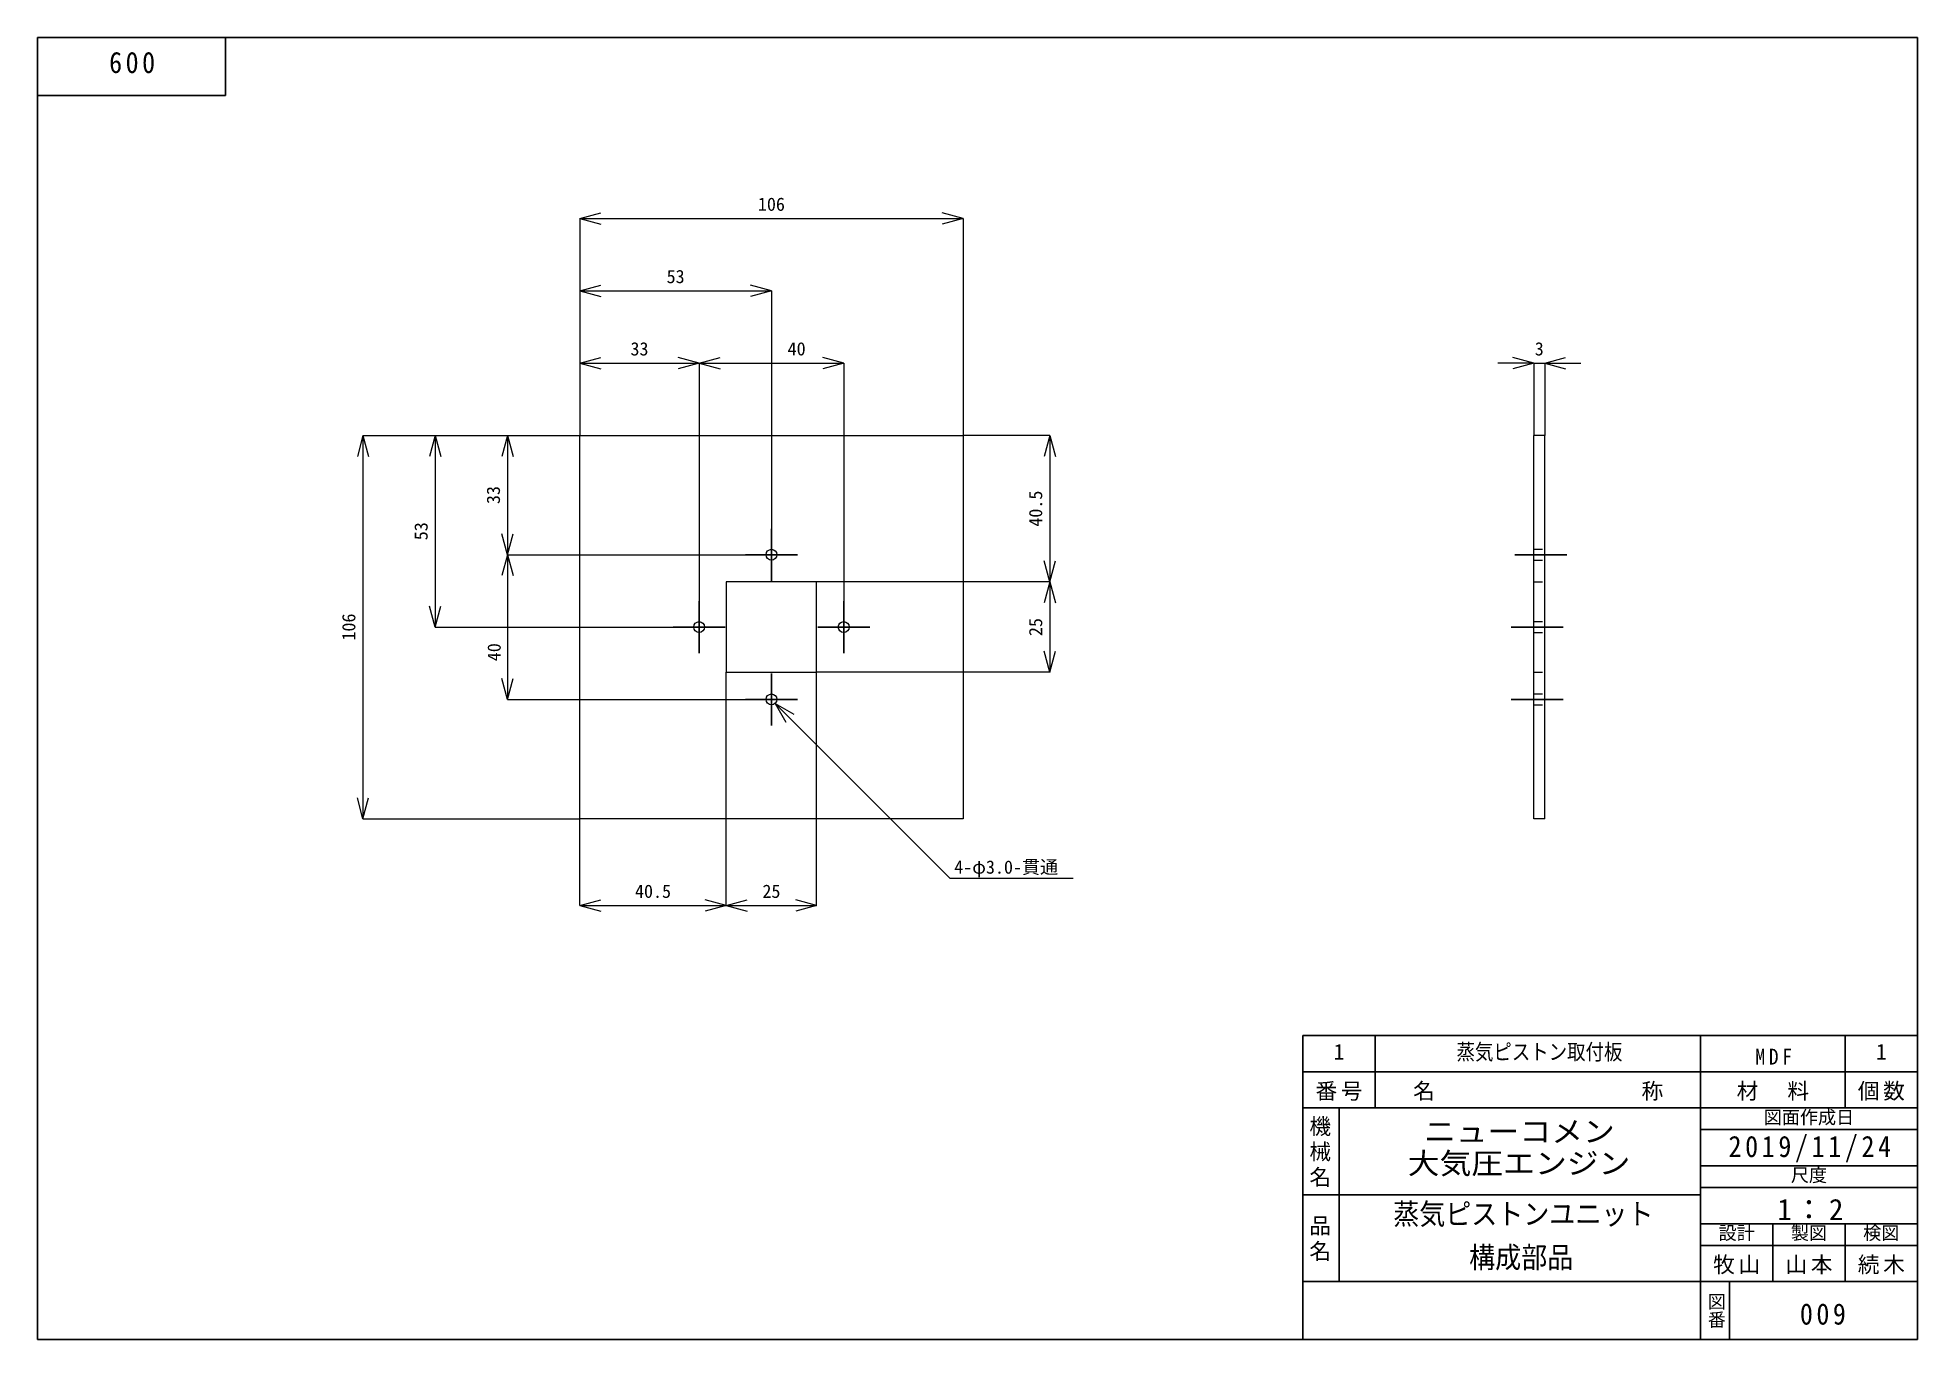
# Model space of a CAD drawing. Units: millimetres at full size, sheet at 1:2. Extents: x -260 to 260, y -187 to 173.
import ezdxf
from ezdxf.enums import TextEntityAlignment as Align

# ---------------------------------------------------------------- set-up
doc = ezdxf.new("R2010")
doc.units = ezdxf.units.MM
doc.header["$LTSCALE"] = 2
doc.linetypes.add('DASHED1', pattern=[1.8, 1.2, -0.6])
doc.linetypes.add('DOUBLE_CHAIN2', pattern=[12.8, 9, -1, 0.6, -0.6, 0.6, -1])
doc.layers.add('0-7_表題欄内文字', color=7, linetype='Continuous')
for name, color, linetype, lineweight in [('0-F_輪郭線・表題欄', 7, 'Continuous', 25), ('1-1_実線', 7, 'Continuous', 18), ('1-2_中央線', 7, 'DOUBLE_CHAIN2', 25), ('1-3_隠れ線', 4, 'DASHED1', 9), ('1-9_寸法線', 4, 'Continuous', 9)]:
    doc.layers.add(name, color=color, linetype=linetype, lineweight=lineweight)
doc.styles.add('@ＭＳ ゴシック', font='')
doc.styles.add('ＭＳ ゴシック', font='')
doc.styles.get('@ＭＳ ゴシック').set_extended_font_data('@MS Gothic')
doc.styles.get('ＭＳ ゴシック').set_extended_font_data('MS Gothic')

msp = doc.modelspace()

# ---------------------------------------------------------------- linework, layer by layer
at = {"layer": '0-F_輪郭線・表題欄'}
for p, q in [((-260, 173), (-260, -187)), ((260, 173), (-260, 173)), ((-208, 157), (-208, 173)), ((260, -187), (260, 173)), ((-208, 157), (-260, 157)), ((90, -103), (260, -103)), ((90, -187), (90, -103)), ((110, -123), (110, -103)), ((200, -187), (200, -103)), ((240, -123), (240, -103)), ((90, -113), (260, -113)), ((90, -123), (260, -123)), ((100, -171), (100, -123)), ((200, -129), (260, -129)), ((200, -139), (260, -139)), ((200, -145), (260, -145)), ((90, -147), (200, -147)), ((200, -155), (260, -155)), ((220, -171), (220, -155)), ((240, -171), (240, -155)), ((200, -161), (260, -161)), ((90, -171), (260, -171)), ((208, -187), (208, -171)), ((-260, -187), (260, -187))]:
    msp.add_line(p, q, dxfattribs=at)
at = {"layer": '1-1_実線'}
for p, q in [((-110, 63), (-4, 63)), ((-110, -43), (-110, 63)), ((-4, 63), (-4, -43)), ((153.892, -43), (153.892, 63)), ((-44.5, 22.5), (-69.5, 22.5)), ((-69.5, 22.5), (-69.5, -2.5)), ((-44.5, -2.5), (-44.5, 22.5)), ((-69.5, -2.5), (-44.5, -2.5)), ((-4, -43), (-110, -43)), ((156.892, -43), (153.892, -43))]:
    msp.add_line(p, q, dxfattribs=at)
msp.add_lwpolyline([(156.892, -43), (156.892, 63), (153.892, 63)], dxfattribs=at)
for centre in [(-57, 30), (-77, 10), (-37, 10), (-57, -10)]:
    msp.add_circle(centre, 1.5, dxfattribs=at)
at = {"layer": '1-2_中央線'}
for p, q in [((-57, 30), (-57, 37.187)), ((-57, 30), (-64.187, 30)), ((-57, 30), (-57, 22.813)), ((-57, 30), (-49.813, 30)), ((155.864, 30), (148.677, 30)), ((155.864, 30), (163.051, 30)), ((-77, 10), (-77, 17.187)), ((-77, 10), (-84.187, 10)), ((-77, 10), (-77, 2.813)), ((-77, 10), (-69.813, 10)), ((-37, 10), (-44.187, 10)), ((-37, 10), (-37, 2.813)), ((-37, 10), (-29.813, 10)), ((154.856, 10), (147.669, 10)), ((154.856, 10), (162.043, 10)), ((-57, -10), (-57, -2.813)), ((-57, -10), (-64.187, -10)), ((-57, -10), (-57, -17.187)), ((-57, -10), (-49.813, -10)), ((154.856, -10), (147.669, -10)), ((154.856, -10), (162.043, -10))]:
    msp.add_line(p, q, dxfattribs=at)
msp.add_lwpolyline([(-37, 10), (-37, 16.089), (-37, 17.187)], dxfattribs=at)
at = {"layer": '1-3_隠れ線'}
for p, q in [((153.892, 31.5), (156.892, 31.5)), ((153.892, 28.5), (156.892, 28.5)), ((153.892, 22.5), (156.892, 22.5)), ((153.892, 11.5), (156.892, 11.5)), ((153.892, 8.5), (156.892, 8.5)), ((153.892, -2.5), (156.892, -2.5)), ((153.892, -8.5), (156.892, -8.5)), ((153.892, -11.5), (156.892, -11.5))]:
    msp.add_line(p, q, dxfattribs=at)
at = {"layer": '1-9_寸法線'}
for p, q in [((-110, 123), (-104.204, 124.553)), ((-110, 123), (-104.204, 121.447)), ((-110, 123), (-4, 123)), ((-110, 123), (-110, 83)), ((-4, 123), (-9.796, 124.553)), ((-4, 123), (-9.796, 121.447)), ((-4, 123), (-4, 63)), ((-110, 103), (-104.204, 104.553)), ((-57, 103), (-62.796, 104.553)), ((-110, 103), (-104.204, 101.447)), ((-110, 103), (-110, 93)), ((-110, 103), (-57, 103)), ((-57, 103), (-62.796, 101.447)), ((-57, 103), (-57, 37.187)), ((-110, 83), (-104.204, 84.553)), ((-77, 83), (-82.796, 84.553)), ((-77, 83), (-71.204, 84.553)), ((-37, 83), (-42.796, 84.553)), ((153.892, 83), (148.096, 84.553)), ((156.892, 83), (162.687, 84.553)), ((-110, 83), (-104.204, 81.447)), ((-110, 83), (-77, 83)), ((-110, 83), (-110, 63)), ((-77, 83), (-82.796, 81.447)), ((-77, 83), (-71.204, 81.447)), ((-77, 83), (-77, 17.187)), ((-77, 83), (-37, 83)), ((-37, 83), (-42.796, 81.447)), ((-37, 83), (-37, 17.187)), ((153.892, 83), (143.892, 83)), ((153.892, 83), (148.096, 81.447)), ((153.892, 83), (156.892, 83)), ((153.892, 83), (153.892, 63)), ((156.892, 83), (166.892, 83)), ((156.892, 83), (162.687, 81.447)), ((156.892, 83), (156.892, 63)), ((-170, 63), (-171.553, 57.204)), ((-170, 63), (-168.447, 57.204)), ((-170, 63), (-170, -43)), ((-170, 63), (-130, 63)), ((-150, 63), (-151.553, 57.204)), ((-150, 63), (-148.447, 57.204)), ((-150, 63), (-140, 63)), ((-150, 63), (-150, 10)), ((-130, 63), (-131.553, 57.204)), ((-130, 63), (-128.447, 57.204)), ((-130, 63), (-130, 30)), ((-130, 63), (-110, 63)), ((20, 63), (-4, 63)), ((20, 63), (18.447, 57.204)), ((20, 63), (21.553, 57.204)), ((20, 63), (20, 22.5)), ((-130, 30), (-131.553, 35.796)), ((-130, 30), (-128.447, 35.796)), ((-130, 30), (-131.553, 24.204)), ((-130, 30), (-128.447, 24.204)), ((-130, 30), (-64.187, 30)), ((-130, 30), (-130, -10)), ((20, 22.5), (18.447, 28.296)), ((20, 22.5), (21.553, 28.296)), ((20, 22.5), (-44.5, 22.5)), ((20, 22.5), (18.447, 16.704)), ((20, 22.5), (21.553, 16.704)), ((20, 22.5), (20, -2.5)), ((-150, 10), (-151.553, 15.796)), ((-150, 10), (-148.447, 15.796)), ((-150, 10), (-84.187, 10)), ((20, -2.5), (18.447, 3.296)), ((20, -2.5), (21.553, 3.296)), ((-130, -10), (-131.553, -4.204)), ((-130, -10), (-128.447, -4.204)), ((-69.5, -67), (-69.5, -2.5)), ((-44.5, -67), (-44.5, -2.5)), ((20, -2.5), (-44.5, -2.5)), ((-130, -10), (-64.187, -10)), ((-55.989, -11.111), (-7.671, -59.428)), ((-55.989, -11.111), (-50.793, -14.111)), ((-55.989, -11.111), (-52.989, -16.307)), ((-170, -43), (-171.553, -37.204)), ((-170, -43), (-168.447, -37.204)), ((-170, -43), (-110, -43)), ((-110, -67), (-110, -43)), ((-7.671, -59.428), (26.494, -59.428)), ((-110, -67), (-104.204, -65.447)), ((-110, -67), (-104.204, -68.553)), ((-110, -67), (-69.5, -67)), ((-69.5, -67), (-75.296, -65.447)), ((-69.5, -67), (-75.296, -68.553)), ((-69.5, -67), (-63.704, -65.447)), ((-69.5, -67), (-63.704, -68.553)), ((-69.5, -67), (-44.5, -67)), ((-44.5, -67), (-50.296, -65.447)), ((-44.5, -67), (-50.296, -68.553))]:
    msp.add_line(p, q, dxfattribs=at)

# ---------------------------------------------------------------- texts
at = {"layer": '0-7_表題欄内文字', "style": 'ＭＳ ゴシック'}
for p in [(98.5, -111), (248.5, -111)]:
    msp.add_text('1', height=4.399, dxfattribs=at).set_placement(p, align=Align.BOTTOM_LEFT)
for s, height, width, p in [('蒸気ピストン取付板', 4.399, 0.85, (132.5, -111)), ('ニューコメン', 5.865, 1.1, (123.5, -134.192)), ('大気圧エンジン', 5.865, 1.1, (119, -142.998)), ('蒸気ピストンユニット', 5.865, 0.9, (115, -157)), ('構成部品', 5.865, 0.9, (136, -169))]:
    msp.add_text(s, height=height, dxfattribs=dict(at, width=width)).set_placement(p, align=Align.BOTTOM_LEFT)
at = {"layer": '0-7_表題欄内文字', "color": 4, "style": 'ＭＳ ゴシック'}
for s, p in [('図面作成日', (217.5, -128.5)), ('尺度', (225, -144.5)), ('設計', (205, -160.5)), ('製図', (225, -160.5)), ('検図', (245, -160.5))]:
    msp.add_text(s, height=3.666, dxfattribs=at).set_placement(p, align=Align.BOTTOM_LEFT)
at = {"layer": '0-7_表題欄内文字', "color": 4, "style": '@ＭＳ ゴシック'}
msp.add_text('図番', height=3.666, rotation=270, dxfattribs=at).set_placement((201.5, -174), align=Align.BOTTOM_LEFT)
at = {"layer": '0-7_表題欄内文字', "attachment_point": 7}
for s, insert, char_height, rotation, style in [('\\T1.27;\\W0.9;009', (-227.5, 169), 5.865, 180, 'ＭＳ ゴシック'), ('\\T1.17;機械名', (92, -125), 4.399, 270, '@ＭＳ ゴシック'), ('\\T1.17;品名', (92, -152.5), 4.399, 270, '@ＭＳ ゴシック')]:
    msp.add_mtext(s, dxfattribs=dict(at, insert=insert, char_height=char_height, rotation=rotation, style=style))
at = {"layer": '0-7_表題欄内文字', "attachment_point": 7, "style": 'ＭＳ ゴシック'}
for s, insert, char_height in [('\\T1.38;\\W0.9;MDF', (215.181, -111), 4.399), ('\\T1.17;番号', (93.5, -121), 4.399), ('\\T1.17;名\u3000\u3000\u3000\u3000\u3000\u3000\u3000\u3000称', (120.5, -121), 4.399), ('\\T1.17;材\u3000料', (210, -121), 4.399), ('\\T1.17;個数', (243.5, -121), 4.399), ('\\T1.28;\\W0.9;2019/11/24', (207.75, -138), 5.865), ('\\T1.19;1：2', (221.25, -154), 5.865), ('\\T1.17;牧山', (203.5, -169), 4.399), ('\\T1.17;山本', (223.5, -169), 4.399), ('\\T1.17;続木', (243.5, -169), 4.399), ('\\T1.27;\\W0.9;009', (227.5, -183), 5.865)]:
    msp.add_mtext(s, dxfattribs=dict(at, insert=insert, char_height=char_height))
at = {"layer": '1-9_寸法線', "style": 'ＭＳ ゴシック'}
for s, p in [('106', (-60.75, 124)), ('53', (-86, 104)), ('33', (-96, 84)), ('40', (-52.527, 84.011)), ('3', (154.142, 84)), ('4-φ3.0-貫通', (-6.446, -59.311)), ('40.5', (-94.75, -66)), ('25', (-59.5, -66))]:
    msp.add_text(s, height=3.666, dxfattribs=at).set_placement(p, align=Align.BOTTOM_LEFT)
for s, p in [('33', (-131, 44)), ('40.5', (19, 37.75)), ('53', (-151, 34)), ('106', (-171, 6.25)), ('25', (19, 7.5)), ('40', (-130.785, 0.547))]:
    msp.add_text(s, height=3.666, rotation=90, dxfattribs=at).set_placement(p, align=Align.BOTTOM_LEFT)

doc.saveas('drawing.dxf')
